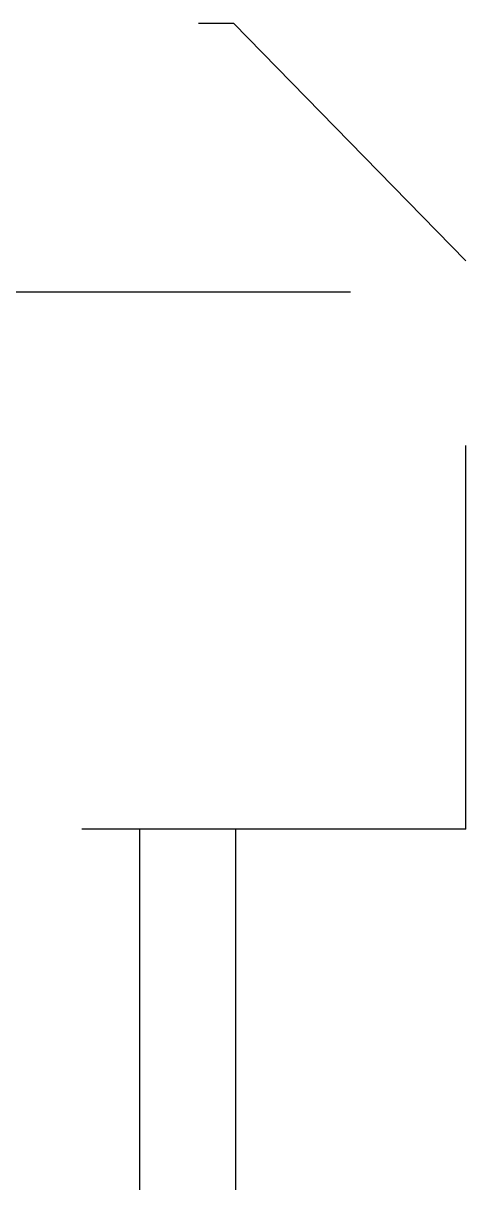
# Model space of a CAD drawing. Header units: millimetres. Extents: x 17311 to 801382, y -242618 to -104888.
# Drawn here: x 290104 to 290681, y -152940 to -151429 of the extents above; entities that cross this region are included whole.
import ezdxf

# ---------------------------------------------------------------- set-up
doc = ezdxf.new("R2010")
doc.units = ezdxf.units.MM
doc.header["$LTSCALE"] = 250
doc.linetypes.add('ghid', pattern=[3, 2, -1])
doc.layers.add('A-연도', color=5, linetype='ghid')

# ---------------------------------------------------------------- blocks, each defined once
blk = doc.blocks.new('A$Cc29243e6')
at = {"layer": 'A-연도'}
for p, q in [((9172.1, 850, 0), (10717.5, 850, 0)), ((10717.5, 850, 0), (11020, 540.4, 0)), ((11020, -200, 0), (11020, 540.4, 0)), ((8870, 500, 0), (11020, 500, 0)), ((11020, -200, 0), (8870, -200, 0))]:
    blk.add_line(p, q, dxfattribs=at)
for points in [[(10720, -200), (10720, -33638.3), (9170, -33638.3), (9170, -200)], [(10595, -200), (10595, -33638.3)]]:
    blk.add_lwpolyline(points, dxfattribs=at)

msp = doc.modelspace()

# ---------------------------------------------------------------- block references
at = {"layer": 'A-연도'}
msp.add_blockref('A$Cc29243e6', (279660.7, -152279.5, 0), dxfattribs=at)

doc.saveas('drawing.dxf')
